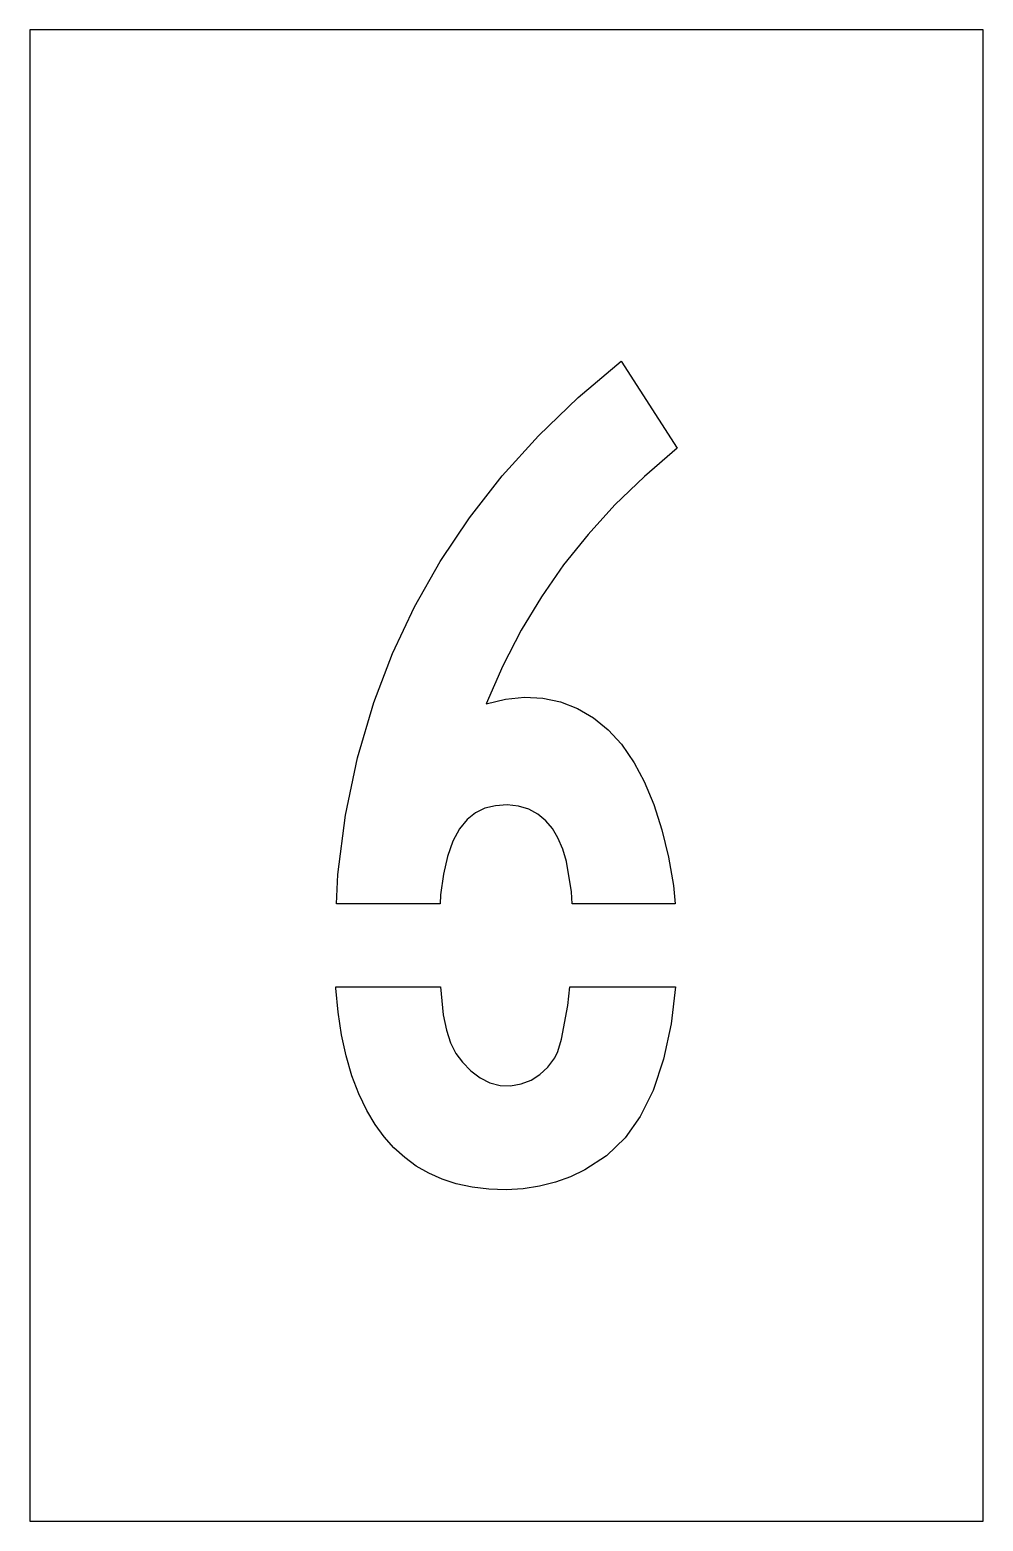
# Model space of a CAD drawing. Extents: x 0 to 5.75, y 0 to 9.
import ezdxf

# ---------------------------------------------------------------- set-up
doc = ezdxf.new("R2010")
doc.units = 0
doc.layers.add('CUT', color=7, linetype='Continuous')
doc.layers.add('OUTSIDE', color=1, linetype='Continuous')

msp = doc.modelspace()

# ---------------------------------------------------------------- linework, layer by layer
at = {"layer": 'CUT'}
for points in [[(3.237, 3.9808), (3.2141, 4.0562), (3.1854, 4.1233), (3.1523, 4.1793), (3.1132, 4.227), (3.0648, 4.2676), (3.0089, 4.2975), (2.9479, 4.3155), (2.8792, 4.3224), (2.8083, 4.3179), (2.7446, 4.3021), (2.6881, 4.2747), (2.6385, 4.2354), (2.591, 4.1775), (2.5509, 4.1029), (2.5189, 4.012), (2.4945, 3.9046), (2.4776, 3.7802), (2.4739, 3.7262), (1.8489, 3.7262), (1.8584, 3.9032), (1.9042, 4.2599), (1.9766, 4.607), (2.0749, 4.9411), (2.1872, 5.2354), (2.3205, 5.5185), (2.4754, 5.7917), (2.6517, 6.0549), (2.8496, 6.3079), (3.0678, 6.5494), (3.3072, 6.7805), (3.5666, 7), (3.9049, 6.4745), (3.7075, 6.305), (3.5294, 6.1331), (3.3668, 5.9553), (3.2196, 5.7714), (3.0857, 5.5788), (2.9642, 5.3763), (2.8533, 5.1609), (2.7529, 4.9326), (2.8692, 4.9611), (2.9834, 4.9725), (3.0945, 4.9667), (3.2015, 4.9438), (3.3035, 4.9041), (3.3994, 4.8478), (3.4883, 4.7754), (3.5679, 4.6886), (3.6451, 4.5764), (3.7052, 4.4645), (3.7632, 4.3258), (3.8126, 4.1728), (3.8526, 4.008), (3.8819, 3.8364), (3.8931, 3.7262), (3.2714, 3.7262), (3.268, 3.7988)], [(3.6821, 2.4424), (3.5908, 2.3136), (3.4778, 2.2055), (3.3477, 2.1197), (3.262, 2.0789), (3.1696, 2.0458), (3.0746, 2.0217), (2.9761, 2.0064), (2.873, 2), (2.7676, 2.0029), (2.667, 2.0147), (2.572, 2.0355), (2.4866, 2.0634), (2.4061, 2.0992), (2.3309, 2.1429), (2.2608, 2.1944), (2.1959, 2.2536), (2.1363, 2.3203), (2.082, 2.3947), (2.0322, 2.4779), (1.9835, 2.5793), (1.9422, 2.6885), (1.9072, 2.8084), (1.8796, 2.9355), (1.859, 3.0715), (1.8453, 3.2161), (1.8451, 3.2242), (2.476, 3.2242), (2.4932, 3.0554), (2.5129, 2.9641), (2.5381, 2.8871), (2.5698, 2.8227), (2.6092, 2.7692), (2.6597, 2.7179), (2.7158, 2.6761), (2.7754, 2.6461), (2.8361, 2.6297), (2.8992, 2.628), (2.964, 2.6387), (3.0228, 2.6608), (3.0768, 2.6948), (3.1243, 2.7398), (3.1664, 2.7966), (3.1849, 2.8348), (3.207, 2.9098), (3.2448, 3.1119), (3.2567, 3.2242), (3.8946, 3.2242), (3.8684, 3.002), (3.8225, 2.7882), (3.7594, 2.5999)]]:
    msp.add_lwpolyline(points, close=True, dxfattribs=at)
at = {"layer": 'OUTSIDE'}
msp.add_lwpolyline([(0, 0), (5.75, 0), (5.75, 9), (0, 9)], close=True, dxfattribs=at)

doc.saveas('drawing.dxf')
